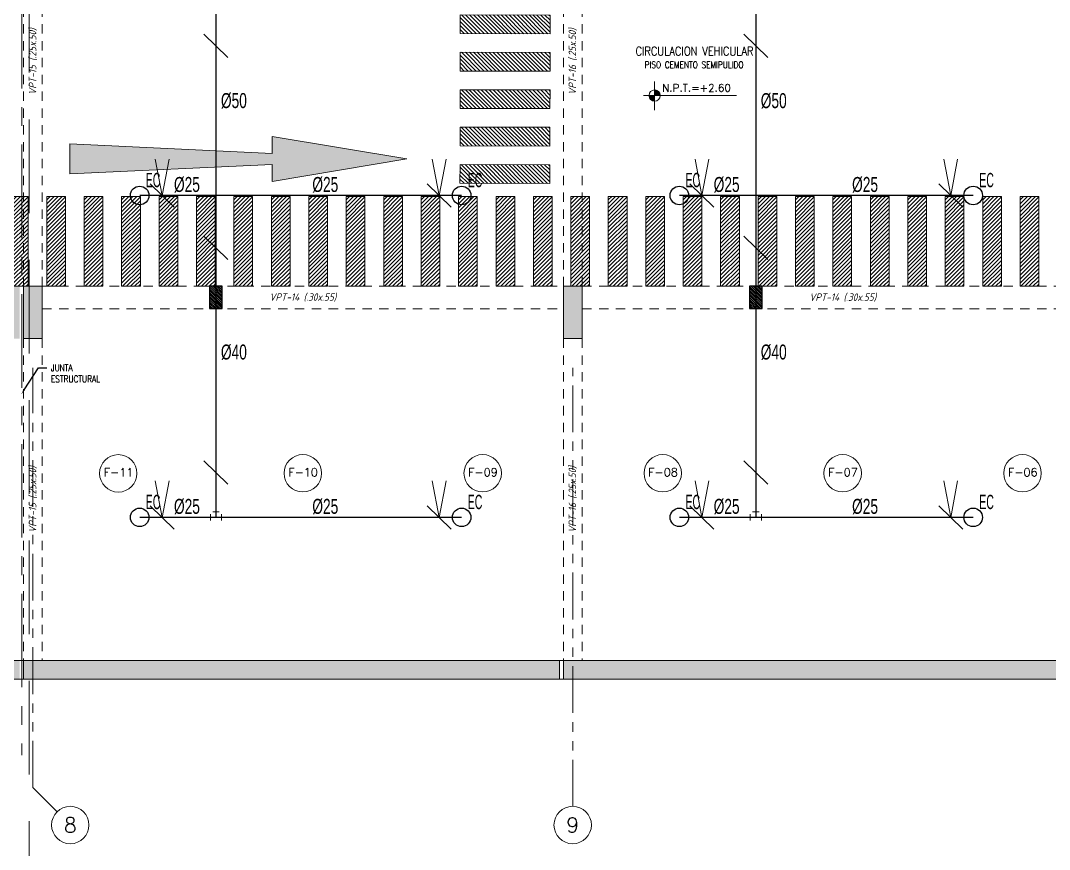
# Model space of a CAD drawing. Header units: millimetres. Extents: x 2085 to 2829, y 1347 to 1643.
# Drawn here: x 2156.79 to 2170.53, y 1520.56 to 1531.64 of the extents above; entities that cross this region are included whole.
import ezdxf
from ezdxf import colors
from ezdxf.entities.mleader import LeaderData, LeaderLine
from ezdxf.enums import TextEntityAlignment as Align
from ezdxf.math import Vec2, Vec3

# ---------------------------------------------------------------- set-up
doc = ezdxf.new("R2010")
doc.units = ezdxf.units.MM
for name, pattern in [('CENTER', [2, 1.25, -0.25, 0.25, -0.25]), ('DASHED2', [0.375, 0.25, -0.125]), ('HIDDEN', [0.375, 0.25, -0.125]), ('HIDDEN2', [0.1875, 0.125, -0.0625]), ('PHANTOM', [2.5, 1.25, -0.25, 0.25, -0.25, 0.25, -0.25]), ('PHANTOM2', [1.25, 0.625, -0.125, 0.125, -0.125, 0.125, -0.125])]:
    doc.linetypes.add(name, pattern=pattern)
doc.layers.get('0').update_dxf_attribs({"color": 251, "lineweight": 9})
for name, color, linetype, lineweight in [('000 SOS 911 - ACCESORIOS ACI', 3, 'Continuous', 20), ('000 SOS 911 ACCESORIOS', 3, 'Continuous', 20), ('000 SOS 911 ROCIADORES', 5, 'Continuous', 25), ('000 SOS 911 TEXTOS ACI', 7, 'Continuous', 9), ('000 SOS 911 TUB. ENTERRADA  ACI', 5, 'DASHED2', 25), ('000 SOS 911 TUBERIA ACI', 3, 'Continuous', 25), ('00_Grupo3S', 7, 'DASHED2', 0), ('A-EJES', 251, 'PHANTOM', 9), ('A-ESTRUCTURA-HATCH', 251, 'Continuous', 13), ('A-ESTRUCTURA-PLACAS', 251, 'Continuous', 13), ('A-ESTRUCTURA-VIGAS', 251, 'HIDDEN2', 13), ('A-MUROS', 251, 'Continuous', 9), ('A-NIVELES-NPT', 251, 'Continuous', 9), ('A-NUMERO ESTAC', 251, 'Continuous', 13), ('A-PROYECCIONES', 251, 'HIDDEN2', 9), ('A-TEXTO-ACABADO PISO', 251, 'Continuous', 13), ('A-TEXTO-AMBIENTES', 251, 'Continuous', 9), ('A-TEXTO-INDICACIONES', 251, 'Continuous', 13), ('CIRCULACION PEATONAL', 251, 'Continuous', 13)]:
    doc.layers.add(name, color=color, linetype=linetype, lineweight=lineweight)
doc.layers.add('A-ETAPAS', color=251, linetype='Continuous', lineweight=9, plot=False)
doc.layers.add('A_50_Vigas Chata', color=251, linetype='HIDDEN', lineweight=13, plot=False)
doc.styles.add('APPIA -TEXTOS-GENERALES', font='isocp.shx', dxfattribs={"oblique": 15})
doc.styles.add('PIPE', font='ARIALN.TTF', dxfattribs={"width": 0.8})
doc.styles.add('R80', font='romans.shx', dxfattribs={"width": 0.8, "oblique": 15, "height": 0.1})
doc.styles.add('ROMANS', font='romans.shx', dxfattribs={"width": 0.8})
doc.styles.add('TXT_COTAS', font='romans.shx', dxfattribs={"width": 0.8})

# ---------------------------------------------------------------- blocks, each defined once
blk = doc.blocks.new('002')
at = {"layer": '000 SOS 911 ROCIADORES'}
blk.add_circle((2884.506, 1470.177, 0), 0.0952, dxfattribs=at)
at = {"layer": '000 SOS 911 ROCIADORES', "color": 5, "style": 'PIPE', "width": 0.641273}
blk.add_text('EC', height=0.1469, dxfattribs=at).set_placement((2884.569, 1470.262, 0), (2884.719, 1470.262, 0), align=Align.FIT)
blk = doc.blocks.new('003')
at = {"layer": '000 SOS 911 ROCIADORES', "xscale": 1.3, "yscale": 1.3, "zscale": 1.3}
blk.add_blockref('002', (-841.839, -416.766, 0), dxfattribs=at)
blk = doc.blocks.new('007')
at = {"layer": '000 SOS 911 - ACCESORIOS ACI'}
for q in [(26830.838, -4054.765, 0), (26831.022, -4054.765, 0)]:
    blk.add_line((26830.93, -4055.252, 0), q, dxfattribs=at)
blk = doc.blocks.new('PASE EN VIGA')
at = {"layer": '000 SOS 911 TUB. ENTERRADA  ACI'}
h = blk.add_hatch(dxfattribs=at)
h.set_pattern_fill('ANSI31', color=6, scale=0.0046)
h.paths.add_polyline_path([(2188.783, 1180.57), (2188.783, 1180.71), (2188.533, 1180.71), (2188.533, 1180.57)])
at = {"layer": '000 SOS 911 TUB. ENTERRADA  ACI', "color": 6, "linetype": 'ByBlock'}
blk.add_lwpolyline([(2188.533, 1180.57), (2188.783, 1180.57), (2188.783, 1180.71), (2188.533, 1180.71)], close=True, dxfattribs=at)
blk = doc.blocks.new('ACCS.ELBOW.90')
at = {"layer": '000 SOS 911 - ACCESORIOS ACI', "color": 100}
for p, q in [((0.098, 0.168), (-0.098, 0.168)), ((0.168, -0.098), (0.168, 0.098))]:
    blk.add_line(p, q, dxfattribs=at)
at = {"layer": '000 SOS 911 - ACCESORIOS ACI', "color": 9}
for p in [(0, 0.168), (0.168, 0)]:
    blk.add_line(p, (0, 0), dxfattribs=at)
blk = doc.blocks.new('EST P1')
at = {"layer": 'A-ESTRUCTURA-HATCH'}
h = blk.add_hatch(color=256, dxfattribs=at)
h.dxf.hatch_style = 1
h.paths.add_polyline_path([(28.776, 5.95), (28.776, 5.05), (23.07, 5.05), (23.07, 4.85), (28.926, 4.85), (28.926, 5.75), (32.576, 5.75), (32.576, 4.85), (35.53, 4.85), (35.53, 5.05), (32.726, 5.05), (32.726, 5.95)])
h.paths.add_polyline_path([(43.04, 4.85), (43.04, 5.05), (35.58, 5.05), (35.58, 4.85)])
h.paths.add_polyline_path([(43.09, 5.05), (43.09, 4.85), (47.915, 4.85), (47.915, 5.05)])
h.paths.add_polyline_path([(51.865, 5.05), (51.865, 4.85), (53.376, 4.85), (53.376, 5.05)])
h.paths.add_polyline_path([(72.801, -0.15), (73.001, -0.15, 1), (53.601, -0.15), (53.801, -0.15, -1)])
h.paths.add_polyline_path([(70.351, 0), (70.351, -0.15), (72.749, -0.15), (72.749, 0)], flags=17)
h.paths.add_polyline_path([(69.451, -0.15), (69.451, 0), (66.848, 0, -0.010569), (66.851, -0.15)], flags=17)
h.paths.add_polyline_path([(65.272, 2.496), (65.272, -0.15), (65.422, -0.15), (65.422, 2.378, -0.221666), (66.601, -0.15), (66.801, -0.15, 0.99999), (59.801, -0.15), (60.001, -0.15, -0.61691)], flags=0)
h.paths.add_polyline_path([(71.88, -11.4), (71.88, -11.15), (57.51, -11.15), (57.51, -11.4)])
h.paths.add_polyline_path([(57.46, -11.4), (57.46, -11.15), (43.09, -11.15), (43.09, -11.4)])
h.paths.add_polyline_path([(43.04, -11.4), (43.04, -11.15), (35.58, -11.15), (35.58, -11.4)])
h.paths.add_polyline_path([(23.07, -11.15), (23.07, -11.4), (35.53, -11.4), (35.53, -11.15)])
h.paths.add_polyline_path([(23.02, -11.4), (23.02, -11.15), (12.25, -11.15), (12.25, -11.4)])
h.paths.add_polyline_path([(12.2, -11.4), (12.2, -11.15), (3.65, -11.15), (3.65, -11.4)])
h.paths.add_polyline_path([(3.6, -11.4), (3.6, -11.15), (-3.56, -11.15), (-3.56, -11.4)])
h.paths.add_polyline_path([(-17.98, -11.15), (-17.98, -11.4), (-3.61, -11.4), (-3.61, -11.15)])
h.paths.add_polyline_path([(-18.03, -11.4), (-18.03, -11.15), (-32.4, -11.15), (-32.4, -11.4)])
h.paths.add_polyline_path([(-32.45, -11.4), (-32.45, -11.15), (-46.94, -11.15), (-46.94, -11.4)])
h.paths.add_polyline_path([(-47.24, -11.4), (-46.99, -11.4), (-46.99, -6.15), (-47.24, -6.15)])
h.paths.add_polyline_path([(-46.99, -0.2), (-47.24, -0.2), (-47.24, -6.1), (-46.99, -6.1)])
h.paths.add_polyline_path([(-47.24, 0.15), (-47.24, -0.15), (-44.785, -0.15), (-44.785, 5.05), (-45.035, 5.05), (-45.035, 0.15)])
h.paths.add_polyline_path([(-44.735, 5.05), (-44.735, 4.85), (-32.45, 4.85), (-32.45, 5.05)])
h.paths.add_polyline_path([(-23.224, 4.85), (-23.224, 5.75), (-19.574, 5.75), (-19.574, 4.85), (-18.03, 4.85), (-18.03, 5.05), (-19.424, 5.05), (-19.424, 5.95), (-23.374, 5.95), (-23.374, 5.05), (-32.4, 5.05), (-32.4, 4.85)])
h.paths.add_polyline_path([(-17.98, 5.05), (-17.98, 4.85), (-3.61, 4.85), (-3.61, 5.05)])
h.paths.add_polyline_path([(12.2, 4.85), (12.2, 5.05), (3.825, 5.05), (3.825, 4.85)])
h.paths.add_polyline_path([(12.25, 5.05), (12.25, 4.85), (23.02, 4.85), (23.02, 5.05)])
h = blk.add_hatch(color=256, dxfattribs=at)
h.dxf.hatch_style = 1
h.paths.add_polyline_path([(51.865, 5.05), (47.915, 5.05), (47.915, -0.15), (50.25, -0.15), (50.25, 0), (48.065, 0), (48.065, 2.05), (51.865, 2.05), (51.865, 2.2), (48.065, 2.2), (48.065, 4.85), (51.715, 4.85), (51.715, 3.2), (51.865, 3.2)])
h.paths.add_polyline_path([(1.925, -0.151), (-0.175, -0.151), (-0.175, 4.85), (-3.56, 4.85), (-3.56, 5.05), (3.775, 5.05), (3.775, 1.9), (3.625, 1.9), (3.625, 4.85), (-0.025, 4.85), (-0.025, 2.2), (1.925, 2.2), (1.925, 2.05), (-0.025, 2.05), (-0.025, 0), (1.925, -0.001)])
h.paths.add_polyline_path([(71.63, -6.15), (71.88, -6.15), (71.88, -6.85), (71.63, -6.85)])
h.paths.add_polyline_path([(64.42, -6.15), (64.67, -6.15), (64.67, -6.85), (64.42, -6.85)])
h.paths.add_polyline_path([(57.21, -6.15), (57.46, -6.15), (57.46, -6.85), (57.21, -6.85)])
h.paths.add_polyline_path([(50, -6.15), (50.25, -6.15), (50.25, -6.85), (50, -6.85)])
h.paths.add_polyline_path([(42.79, -6.15), (43.04, -6.15), (43.04, -6.85), (42.79, -6.85)])
h.paths.add_polyline_path([(42.79, 0.55), (43.04, 0.55), (43.04, -0.15), (42.79, -0.15)])
h.paths.add_polyline_path([(35.58, -6.15), (35.83, -6.15), (35.83, -6.85), (35.58, -6.85)])
h.paths.add_polyline_path([(35.58, 0.55), (35.83, 0.55), (35.83, -0.15), (35.58, -0.15)])
h.paths.add_polyline_path([(35.28, -6.15), (35.53, -6.15), (35.53, -6.85), (35.28, -6.85)])
h.paths.add_polyline_path([(35.28, 0.55), (35.53, 0.55), (35.53, -0.15), (35.28, -0.15)])
h.paths.add_polyline_path([(30.28, -6.15), (30.53, -6.15), (30.53, -6.85), (30.28, -6.85)])
h.paths.add_polyline_path([(30.28, 0.55), (30.53, 0.55), (30.53, -0.15), (30.28, -0.15)])
h.paths.add_polyline_path([(23.07, -6.15), (23.32, -6.15), (23.32, -6.85), (23.07, -6.85)])
h.paths.add_polyline_path([(23.07, 0.55), (23.32, 0.55), (23.32, -0.15), (23.07, -0.15)])
h.paths.add_polyline_path([(18.07, -6.15), (18.32, -6.15), (18.32, -6.85), (18.07, -6.85)])
h.paths.add_polyline_path([(18.07, 0.55), (18.32, 0.55), (18.32, -0.15), (18.07, -0.15)])
h.paths.add_polyline_path([(10.86, -6.15), (11.11, -6.15), (11.11, -6.85), (10.86, -6.85)])
h.paths.add_polyline_path([(10.86, 0.55), (11.11, 0.55), (11.11, -0.15), (10.86, -0.15)])
h.paths.add_polyline_path([(3.65, -6.15), (3.9, -6.15), (3.9, -6.85), (3.65, -6.85)])
h.paths.add_polyline_path([(3.625, 0.55), (3.9, 0.55), (3.9, -0.15), (3.625, -0.15)])
h.paths.add_polyline_path([(-3.56, -6.15), (-3.31, -6.15), (-3.31, -6.85), (-3.56, -6.85)])
h.paths.add_polyline_path([(-3.56, 0.55), (-3.31, 0.55), (-3.31, -0.15), (-3.56, -0.15)])
h.paths.add_polyline_path([(-3.86, -6.15), (-3.61, -6.15), (-3.61, -6.85), (-3.86, -6.85)])
h.paths.add_polyline_path([(-3.86, 0.55), (-3.61, 0.55), (-3.61, -0.15), (-3.86, -0.15)])
h.paths.add_polyline_path([(-11.07, -6.15), (-10.82, -6.15), (-10.82, -6.85), (-11.07, -6.85)])
h.paths.add_polyline_path([(-11.07, 0.55), (-10.82, 0.55), (-10.82, -0.15), (-11.07, -0.15)])
h.paths.add_polyline_path([(-18.28, -6.15), (-18.03, -6.15), (-18.03, -6.85), (-18.28, -6.85)])
h.paths.add_polyline_path([(-18.28, 0.55), (-18.03, 0.55), (-18.03, -0.15), (-18.28, -0.15)])
h.paths.add_polyline_path([(-25.49, -6.15), (-25.24, -6.15), (-25.24, -6.85), (-25.49, -6.85)])
h.paths.add_polyline_path([(-25.49, 0.55), (-25.24, 0.55), (-25.24, -0.15), (-25.49, -0.15)])
h.paths.add_polyline_path([(-32.7, -6.15), (-32.45, -6.15), (-32.45, -6.85), (-32.7, -6.85)])
h.paths.add_polyline_path([(-32.7, 0.55), (-32.45, 0.55), (-32.45, -0.15), (-32.7, -0.15)])
h.paths.add_polyline_path([(-39.91, -6.15), (-39.66, -6.15), (-39.66, -6.85), (-39.91, -6.85)])
h.paths.add_polyline_path([(-39.91, 0.55), (-39.66, 0.55), (-39.66, -0.15), (-39.91, -0.15)])
at = {"layer": 'A-ESTRUCTURA-PLACAS'}
for points in [[(-3.56, -6.15), (-3.31, -6.15), (-3.31, -6.85), (-3.56, -6.85)], [(3.65, -6.15), (3.9, -6.15), (3.9, -6.85), (3.65, -6.85)]]:
    blk.add_lwpolyline(points, close=True, dxfattribs=at)
for points in [[(3.6, -11.15), (3.6, -11.4), (-3.56, -11.4), (-3.56, -11.15), (3.6, -11.15)], [(3.65, -11.15), (12.2, -11.15), (12.2, -11.4), (3.65, -11.4), (3.65, -11.15)]]:
    blk.add_lwpolyline(points, dxfattribs=at)
at = {"layer": 'A-ESTRUCTURA-VIGAS'}
for points in [[(-3.56, -6.15), (-3.56, -0.15)], [(-3.31, -6.15), (-3.31, -0.15)], [(3.65, -6.15), (3.65, -0.15)], [(3.9, -6.15), (3.9, -0.15)], [(-3.31, -6.15), (3.65, -6.15)], [(3.901, -6.151), (10.86, -6.151)], [(-3.31, -6.45), (3.65, -6.45)], [(3.901, -6.451), (10.86, -6.451)], [(-3.56, -6.85), (-3.56, -11.15)], [(-3.31, -6.85), (-3.31, -11.15)], [(3.65, -6.85), (3.65, -11.15)], [(3.9, -6.85), (3.9, -11.15)]]:
    blk.add_lwpolyline(points, dxfattribs=at)
at = {"layer": 'A_50_Vigas Chata', "char_height": 0.1, "attachment_point": 5, "rotation": 90, "style": 'APPIA -TEXTOS-GENERALES'}
for s, insert in [('VPT-15 (.25x.50)', (-3.435, -3.15)), ('VPT-16 (.25x.50)', (3.775, -3.15)), ('VPT-15 (.25x.50)', (-3.435, -9)), ('VPT-16 (.25x.50)', (3.775, -9))]:
    blk.add_mtext(s, dxfattribs=dict(at, insert=insert))
at = {"layer": 'A_50_Vigas Chata', "char_height": 0.1, "attachment_point": 5, "style": 'APPIA -TEXTOS-GENERALES'}
for insert in [(0.17, -6.3), (7.381, -6.301)]:
    blk.add_mtext('VPT-14 (.30x.55)', dxfattribs=dict(at, insert=insert))
blk = doc.blocks.new('*U225')
at = {"layer": 'CIRCULACION PEATONAL'}
h = blk.add_hatch(dxfattribs=at)
h.set_pattern_fill('ANSI31', color=256, scale=0.3)
h.set_pattern_definition([(45, (60.250368, 0), (-0.0265165, 0.0265165), [])])
h.paths.add_polyline_path([(60.547, 0.228), (60.297, 0.228), (60.297, -0.972), (60.547, -0.972)])
h = blk.add_hatch(dxfattribs=at)
h.set_pattern_fill('ANSI31', color=256, scale=0.3)
h.set_pattern_definition([(45, (60.750368, 0), (-0.0265165, 0.0265165), [])])
h.paths.add_polyline_path([(61.047, 0.228), (60.797, 0.228), (60.797, -0.972), (61.047, -0.972)])
h = blk.add_hatch(dxfattribs=at)
h.set_pattern_fill('ANSI31', color=256, scale=0.3)
h.set_pattern_definition([(45, (61.250368, 0), (-0.0265165, 0.0265165), [])])
h.paths.add_polyline_path([(61.547, 0.228), (61.297, 0.228), (61.297, -0.972), (61.547, -0.972)])
h = blk.add_hatch(dxfattribs=at)
h.set_pattern_fill('ANSI31', color=256, scale=0.3)
h.set_pattern_definition([(45, (61.750368, 0), (-0.0265165, 0.0265165), [])])
h.paths.add_polyline_path([(62.047, 0.228), (61.797, 0.228), (61.797, -0.972), (62.047, -0.972)])
h = blk.add_hatch(dxfattribs=at)
h.set_pattern_fill('ANSI31', color=256, scale=0.3)
h.set_pattern_definition([(45, (62.250368, 0), (-0.0265165, 0.0265165), [])])
h.paths.add_polyline_path([(62.547, 0.228), (62.297, 0.228), (62.297, -0.972), (62.547, -0.972)])
h = blk.add_hatch(dxfattribs=at)
h.set_pattern_fill('ANSI31', color=256, scale=0.3)
h.set_pattern_definition([(45, (62.750368, 0), (-0.0265165, 0.0265165), [])])
h.paths.add_polyline_path([(63.047, 0.228), (62.797, 0.228), (62.797, -0.972), (63.047, -0.972)])
h = blk.add_hatch(dxfattribs=at)
h.set_pattern_fill('ANSI31', color=256, scale=0.3)
h.set_pattern_definition([(45, (63.250368, 0), (-0.0265165, 0.0265165), [])])
h.paths.add_polyline_path([(63.547, 0.228), (63.297, 0.228), (63.297, -0.972), (63.547, -0.972)])
h = blk.add_hatch(dxfattribs=at)
h.set_pattern_fill('ANSI31', color=256, scale=0.3)
h.set_pattern_definition([(45, (63.750368, 0), (-0.0265165, 0.0265165), [])])
h.paths.add_polyline_path([(64.047, 0.228), (63.797, 0.228), (63.797, -0.972), (64.047, -0.972)])
h = blk.add_hatch(dxfattribs=at)
h.set_pattern_fill('ANSI31', color=256, scale=0.3)
h.set_pattern_definition([(45, (64.250368, 0), (-0.0265165, 0.0265165), [])])
h.paths.add_polyline_path([(64.547, 0.228), (64.297, 0.228), (64.297, -0.972), (64.547, -0.972)])
h = blk.add_hatch(dxfattribs=at)
h.set_pattern_fill('ANSI31', color=256, scale=0.3)
h.set_pattern_definition([(45, (64.750368, 0), (-0.0265165, 0.0265165), [])])
h.paths.add_polyline_path([(65.047, 0.228), (64.797, 0.228), (64.797, -0.972), (65.047, -0.972)])
h = blk.add_hatch(dxfattribs=at)
h.set_pattern_fill('ANSI31', color=256, scale=0.3)
h.set_pattern_definition([(45, (65.250368, 0), (-0.0265165, 0.0265165), [])])
h.paths.add_polyline_path([(65.547, 0.228), (65.297, 0.228), (65.297, -0.972), (65.547, -0.972)])
h = blk.add_hatch(dxfattribs=at)
h.set_pattern_fill('ANSI31', color=256, scale=0.3)
h.set_pattern_definition([(45, (65.750368, 0), (-0.0265165, 0.0265165), [])])
h.paths.add_polyline_path([(66.047, 0.228), (65.797, 0.228), (65.797, -0.972), (66.047, -0.972)])
h = blk.add_hatch(dxfattribs=at)
h.set_pattern_fill('ANSI31', color=256, scale=0.3)
h.set_pattern_definition([(45, (66.250368, 0), (-0.0265165, 0.0265165), [])])
h.paths.add_polyline_path([(66.547, 0.228), (66.297, 0.228), (66.297, -0.972), (66.547, -0.972)])
h = blk.add_hatch(dxfattribs=at)
h.set_pattern_fill('ANSI31', color=256, scale=0.3)
h.set_pattern_definition([(45, (66.750368, 0), (-0.0265165, 0.0265165), [])])
h.paths.add_polyline_path([(67.047, 0.228), (66.797, 0.228), (66.797, -0.972), (67.047, -0.972)])
h = blk.add_hatch(dxfattribs=at)
h.set_pattern_fill('ANSI31', color=256, scale=0.3)
h.set_pattern_definition([(45, (67.250368, 0), (-0.0265165, 0.0265165), [])])
h.paths.add_polyline_path([(67.547, 0.228), (67.297, 0.228), (67.297, -0.972), (67.547, -0.972)])
h = blk.add_hatch(dxfattribs=at)
h.set_pattern_fill('ANSI31', color=256, scale=0.3)
h.set_pattern_definition([(45, (67.750368, 0), (-0.0265165, 0.0265165), [])])
h.paths.add_polyline_path([(68.047, 0.228), (67.797, 0.228), (67.797, -0.972), (68.047, -0.972)])
h = blk.add_hatch(dxfattribs=at)
h.set_pattern_fill('ANSI31', color=256, scale=0.3)
h.set_pattern_definition([(45, (68.250368, 0), (-0.0265165, 0.0265165), [])])
h.paths.add_polyline_path([(68.547, 0.228), (68.297, 0.228), (68.297, -0.972), (68.547, -0.972)])
h = blk.add_hatch(dxfattribs=at)
h.set_pattern_fill('ANSI31', color=256, scale=0.3)
h.set_pattern_definition([(45, (68.750368, 0), (-0.0265165, 0.0265165), [])])
h.paths.add_polyline_path([(69.047, 0.228), (68.797, 0.228), (68.797, -0.972), (69.047, -0.972)])
h = blk.add_hatch(dxfattribs=at)
h.set_pattern_fill('ANSI31', color=256, scale=0.3)
h.set_pattern_definition([(45, (69.250368, 0), (-0.0265165, 0.0265165), [])])
h.paths.add_polyline_path([(69.547, 0.228), (69.297, 0.228), (69.297, -0.972), (69.547, -0.972)])
h = blk.add_hatch(dxfattribs=at)
h.set_pattern_fill('ANSI31', color=256, scale=0.3)
h.set_pattern_definition([(45, (69.750368, 0), (-0.0265165, 0.0265165), [])])
h.paths.add_polyline_path([(70.047, 0.228), (69.797, 0.228), (69.797, -0.972), (70.047, -0.972)])
h = blk.add_hatch(dxfattribs=at)
h.set_pattern_fill('ANSI31', color=256, scale=0.3)
h.set_pattern_definition([(45, (70.250368, 0), (-0.0265165, 0.0265165), [])])
h.paths.add_polyline_path([(70.547, 0.228), (70.297, 0.228), (70.297, -0.972), (70.547, -0.972)])
h = blk.add_hatch(dxfattribs=at)
h.set_pattern_fill('ANSI31', color=256, scale=0.3)
h.set_pattern_definition([(45, (70.750368, 0), (-0.0265165, 0.0265165), [])])
h.paths.add_polyline_path([(71.047, 0.228), (70.797, 0.228), (70.797, -0.972), (71.047, -0.972)])
h = blk.add_hatch(dxfattribs=at)
h.set_pattern_fill('ANSI31', color=256, scale=0.3)
h.set_pattern_definition([(45, (71.250368, 0), (-0.0265165, 0.0265165), [])])
h.paths.add_polyline_path([(71.547, 0.228), (71.297, 0.228), (71.297, -0.972), (71.547, -0.972)])
h = blk.add_hatch(dxfattribs=at)
h.set_pattern_fill('ANSI31', color=256, scale=0.3)
h.set_pattern_definition([(45, (71.750368, 0), (-0.0265165, 0.0265165), [])])
h.paths.add_polyline_path([(72.047, 0.228), (71.797, 0.228), (71.797, -0.972), (72.047, -0.972)])
h = blk.add_hatch(dxfattribs=at)
h.set_pattern_fill('ANSI31', color=256, scale=0.3)
h.set_pattern_definition([(45, (72.250368, 0), (-0.0265165, 0.0265165), [])])
h.paths.add_polyline_path([(72.547, 0.228), (72.297, 0.228), (72.297, -0.972), (72.547, -0.972)])
h = blk.add_hatch(dxfattribs=at)
h.set_pattern_fill('ANSI31', color=256, scale=0.3)
h.set_pattern_definition([(45, (72.750368, 0), (-0.0265165, 0.0265165), [])])
h.paths.add_polyline_path([(73.047, 0.228), (72.797, 0.228), (72.797, -0.972), (73.047, -0.972)])
h = blk.add_hatch(dxfattribs=at)
h.set_pattern_fill('ANSI31', color=256, scale=0.3)
h.set_pattern_definition([(45, (73.250368, 0), (-0.0265165, 0.0265165), [])])
h.paths.add_polyline_path([(73.547, 0.228), (73.297, 0.228), (73.297, -0.972), (73.547, -0.972)])
h = blk.add_hatch(dxfattribs=at)
h.set_pattern_fill('ANSI31', color=256, scale=0.3)
h.set_pattern_definition([(45, (73.750368, 0), (-0.0265165, 0.0265165), [])])
h.paths.add_polyline_path([(74.047, 0.228), (73.797, 0.228), (73.797, -0.972), (74.047, -0.972)])
for points in [[(60.297, -0.972), (60.547, -0.972), (60.547, 0.228), (60.297, 0.228)], [(60.797, -0.972), (61.047, -0.972), (61.047, 0.228), (60.797, 0.228)], [(61.297, -0.972), (61.547, -0.972), (61.547, 0.228), (61.297, 0.228)], [(61.797, -0.972), (62.047, -0.972), (62.047, 0.228), (61.797, 0.228)], [(62.297, -0.972), (62.547, -0.972), (62.547, 0.228), (62.297, 0.228)], [(62.797, -0.972), (63.047, -0.972), (63.047, 0.228), (62.797, 0.228)], [(63.297, -0.972), (63.547, -0.972), (63.547, 0.228), (63.297, 0.228)], [(63.797, -0.972), (64.047, -0.972), (64.047, 0.228), (63.797, 0.228)], [(64.297, -0.972), (64.547, -0.972), (64.547, 0.228), (64.297, 0.228)], [(64.797, -0.972), (65.047, -0.972), (65.047, 0.228), (64.797, 0.228)], [(65.297, -0.972), (65.547, -0.972), (65.547, 0.228), (65.297, 0.228)], [(65.797, -0.972), (66.047, -0.972), (66.047, 0.228), (65.797, 0.228)], [(66.297, -0.972), (66.547, -0.972), (66.547, 0.228), (66.297, 0.228)], [(66.797, -0.972), (67.047, -0.972), (67.047, 0.228), (66.797, 0.228)], [(67.297, -0.972), (67.547, -0.972), (67.547, 0.228), (67.297, 0.228)], [(67.797, -0.972), (68.047, -0.972), (68.047, 0.228), (67.797, 0.228)], [(68.297, -0.972), (68.547, -0.972), (68.547, 0.228), (68.297, 0.228)], [(68.797, -0.972), (69.047, -0.972), (69.047, 0.228), (68.797, 0.228)], [(69.297, -0.972), (69.547, -0.972), (69.547, 0.228), (69.297, 0.228)], [(69.797, -0.972), (70.047, -0.972), (70.047, 0.228), (69.797, 0.228)], [(70.297, -0.972), (70.547, -0.972), (70.547, 0.228), (70.297, 0.228)], [(70.797, -0.972), (71.047, -0.972), (71.047, 0.228), (70.797, 0.228)], [(71.297, -0.972), (71.547, -0.972), (71.547, 0.228), (71.297, 0.228)], [(71.797, -0.972), (72.047, -0.972), (72.047, 0.228), (71.797, 0.228)], [(72.297, -0.972), (72.547, -0.972), (72.547, 0.228), (72.297, 0.228)], [(72.797, -0.972), (73.047, -0.972), (73.047, 0.228), (72.797, 0.228)], [(73.297, -0.972), (73.547, -0.972), (73.547, 0.228), (73.297, 0.228)], [(73.797, -0.972), (74.047, -0.972), (74.047, 0.228), (73.797, 0.228)]]:
    blk.add_lwpolyline(points, close=True, dxfattribs=at)
blk = doc.blocks.new('EJES 1P')
at = {"layer": 'A-EJES', "linetype": 'PHANTOM2'}
blk.add_line((41.898, -18.221), (41.574, -17.898), dxfattribs=at)
for points in [[(41.574, -17.898), (41.574, -12.292)], [(48.784, -18.151), (48.784, -12.292)]]:
    blk.add_lwpolyline(points, dxfattribs=at)
at = {"layer": 'A-EJES', "linetype": 'Continuous'}
for centre in [(42.074, -18.398), (48.784, -18.398)]:
    blk.add_circle(centre, 0.25, dxfattribs=at)
at = {"layer": 'A-EJES', "linetype": 'Continuous', "style": 'ROMANS'}
for s, p in [('8', (42.074, -18.398)), ('9', (48.784, -18.398))]:
    blk.add_text(s, height=0.2, dxfattribs=at).set_placement(p, align=Align.MIDDLE_CENTER)
blk = doc.blocks.new('*U227')
at = {"layer": 'CIRCULACION PEATONAL'}
h = blk.add_hatch(dxfattribs=at)
h.set_pattern_fill('ANSI31', color=256, scale=0.3)
h.set_pattern_definition([(45, (114.11085, 0), (-0.0265165, 0.0265165), [])])
h.paths.add_polyline_path([(114.408, 0.228), (114.158, 0.228), (114.158, -0.972), (114.408, -0.972)])
h = blk.add_hatch(dxfattribs=at)
h.set_pattern_fill('ANSI31', color=256, scale=0.3)
h.set_pattern_definition([(45, (114.61085, 0), (-0.0265165, 0.0265165), [])])
h.paths.add_polyline_path([(114.908, 0.228), (114.658, 0.228), (114.658, -0.972), (114.908, -0.972)])
h = blk.add_hatch(dxfattribs=at)
h.set_pattern_fill('ANSI31', color=256, scale=0.3)
h.set_pattern_definition([(45, (115.11085, 0), (-0.0265165, 0.0265165), [])])
h.paths.add_polyline_path([(115.408, 0.228), (115.158, 0.228), (115.158, -0.972), (115.408, -0.972)])
h = blk.add_hatch(dxfattribs=at)
h.set_pattern_fill('ANSI31', color=256, scale=0.3)
h.set_pattern_definition([(45, (115.61085, 0), (-0.0265165, 0.0265165), [])])
h.paths.add_polyline_path([(115.908, 0.228), (115.658, 0.228), (115.658, -0.972), (115.908, -0.972)])
h = blk.add_hatch(dxfattribs=at)
h.set_pattern_fill('ANSI31', color=256, scale=0.3)
h.set_pattern_definition([(45, (116.11085, 0), (-0.0265165, 0.0265165), [])])
h.paths.add_polyline_path([(116.408, 0.228), (116.158, 0.228), (116.158, -0.972), (116.408, -0.972)])
h = blk.add_hatch(dxfattribs=at)
h.set_pattern_fill('ANSI31', color=256, scale=0.3)
h.set_pattern_definition([(45, (116.61085, 0), (-0.0265165, 0.0265165), [])])
h.paths.add_polyline_path([(116.908, 0.228), (116.658, 0.228), (116.658, -0.972), (116.908, -0.972)])
h = blk.add_hatch(dxfattribs=at)
h.set_pattern_fill('ANSI31', color=256, scale=0.3)
h.set_pattern_definition([(45, (117.11085, 0), (-0.0265165, 0.0265165), [])])
h.paths.add_polyline_path([(117.408, 0.228), (117.158, 0.228), (117.158, -0.972), (117.408, -0.972)])
for points in [[(114.158, -0.972), (114.408, -0.972), (114.408, 0.228), (114.158, 0.228)], [(114.658, -0.972), (114.908, -0.972), (114.908, 0.228), (114.658, 0.228)], [(115.158, -0.972), (115.408, -0.972), (115.408, 0.228), (115.158, 0.228)], [(115.658, -0.972), (115.908, -0.972), (115.908, 0.228), (115.658, 0.228)], [(116.158, -0.972), (116.408, -0.972), (116.408, 0.228), (116.158, 0.228)], [(116.658, -0.972), (116.908, -0.972), (116.908, 0.228), (116.658, 0.228)], [(117.158, -0.972), (117.408, -0.972), (117.408, 0.228), (117.158, 0.228)]]:
    blk.add_lwpolyline(points, close=True, dxfattribs=at)
blk = doc.blocks.new('PO_GUARDIA CIVIL ESQ FAISANES_PLANTAS_Sotanos_REVA_2022.01.24 - copia$0$XREF_SOTANOS - ETAPA 1-2020.06.26$0$frr')
at = {"transparency": 33554687}
blk.add_hatch(color=8, dxfattribs=at).paths.add_polyline_path([(0.002, -0.011), (-0.002, -0.011), (-0.3, -1.8), (-0.075, -1.8), (-0.2, -4.5), (0.2, -4.5), (0.075, -1.8), (0.3, -1.8)])
at = {"color": 7}
blk.add_lwpolyline([(-0.2, -4.5), (0.2, -4.5), (0.075, -1.8), (0.3, -1.8), (0, 0), (-0.3, -1.8), (-0.075, -1.8)], close=True, dxfattribs=at)
blk = doc.blocks.new('SIM NIVEL PLANTA')
at = {"linetype": 'Continuous'}
h = blk.add_hatch(dxfattribs=at)
h.set_pattern_fill('_USER', color=256, scale=0.099996, angle=45, style=0, pattern_type=0)
h.set_pattern_definition([(45, (35396.10581, 26516.4892), (-0.0707080889, 0.0707080889), [])])
h.paths.add_polyline_path([(-17.03, 0), (-15.53, 0, 0.409209), (-17.03, 1.47)])
h.paths.add_polyline_path([(-18.53, 0, 0.419236), (-17.03, -1.53), (-17.03, 0)])
for p, q in [((-17.03, -3.97), (-17.03, 3.72)), ((4.81, 0), (-20, 0))]:
    blk.add_line(p, q)
blk.add_circle((-17.03, -0.03), 1.5, dxfattribs=at)
at = {"style": 'R80'}
blk.add_attdef('N.P.T.+0.00', text='', height=2.03, dxfattribs=at).set_placement((-5.83, 2.01), align=Align.MIDDLE_CENTER)
blk = doc.blocks.new('EJE')
at = {"linetype": 'Continuous'}
blk.add_circle((0, 0), 0.5, dxfattribs=at)
at = {"layer": 'A-TEXTO-INDICACIONES', "style": 'ROMANS'}
blk.add_attdef('EJE', text='', height=0.22, rotation=0, dxfattribs=at).set_placement((0.007, 0.028), align=Align.MIDDLE_CENTER)

msp = doc.modelspace()

# ---------------------------------------------------------------- linework, layer by layer
at = {"layer": '000 SOS 911 - ACCESORIOS ACI'}
for p, q in [((2159.561, 1531.145), (2159.24, 1531.456)), ((2166.771, 1531.144), (2166.45, 1531.455)), ((2158.842, 1529.144), (2158.522, 1529.455)), ((2162.542, 1529.144), (2162.222, 1529.455)), ((2166.051, 1529.144), (2165.73, 1529.455)), ((2169.374, 1529.144), (2169.054, 1529.455)), ((2159.561, 1528.445), (2159.24, 1528.756)), ((2166.771, 1528.444), (2166.45, 1528.755)), ((2159.561, 1525.445), (2159.24, 1525.756)), ((2166.771, 1525.444), (2166.45, 1525.755)), ((2158.842, 1524.844), (2158.522, 1525.155)), ((2162.542, 1524.844), (2162.222, 1525.155)), ((2166.051, 1524.844), (2165.73, 1525.155)), ((2169.374, 1524.844), (2169.054, 1525.155))]:
    msp.add_line(p, q, dxfattribs=at)
at = {"layer": '000 SOS 911 TUBERIA ACI'}
for points in [[(2159.401, 1537.149), (2159.401, 1524.999)], [(2166.611, 1537.149), (2166.611, 1524.999)], [(2162.682, 1529.299), (2158.382, 1529.299)], [(2169.514, 1529.299), (2165.591, 1529.299)], [(2162.682, 1524.999), (2158.382, 1524.999)], [(2169.514, 1524.999), (2165.591, 1524.999)]]:
    msp.add_lwpolyline(points, dxfattribs=at)
at = {"layer": '00_Grupo3S', "color": 2, "ltscale": 5}
msp.add_lwpolyline([(2156.906, 1643.032), (2183.584, 1643.032), (2183.584, 1347.191), (2156.906, 1347.191)], close=True, dxfattribs=at)
at = {"layer": 'A-ETAPAS', "color": 4, "linetype": 'CENTER'}
msp.add_line((2156.806, 1543.98), (2156.806, 1521.825), dxfattribs=at)
at = {"layer": 'A-ETAPAS', "linetype": 'CENTER'}
msp.add_line((2156.806, 1543.98), (2156.806, 1521.825), dxfattribs=at)
at = {"layer": 'A-MUROS'}
for p, q in [((2232.271, 1523.088), (2113.401, 1523.088)), ((2113.151, 1522.838), (2232.271, 1522.838))]:
    msp.add_line(p, q, dxfattribs=at)
for points in [[(2156.831, 1528.088), (2157.081, 1528.088), (2157.081, 1527.388), (2156.831, 1527.388)], [(2164.041, 1528.088), (2164.291, 1528.088), (2164.291, 1527.388), (2164.041, 1527.388)]]:
    msp.add_lwpolyline(points, close=True, dxfattribs=at)

# ---------------------------------------------------------------- block references
msp.add_blockref('EST P1', (2160.391, 1534.238))
for name, p, rotation in [('*U227', (2163.853, 1646.869), 269.8920787475916), ('*U225', (2230.688, 1528.315), 180)]:
    msp.add_blockref(name, p, dxfattribs=dict(rotation=rotation))
at = {"transparency": 33554483, "rotation": 270}
msp.add_blockref('PO_GUARDIA CIVIL ESQ FAISANES_PLANTAS_Sotanos_REVA_2022.01.24 - copia$0$XREF_SOTANOS - ETAPA 1-2020.06.26$0$frr', (2161.951, 1529.788), dxfattribs=at)
msp.add_blockref('PO_GUARDIA CIVIL ESQ FAISANES_PLANTAS_Sotanos_REVA_2022.01.24 - copia$0$XREF_SOTANOS - ETAPA 1-2020.06.26$0$frr', (2161.951, 1529.788), dxfattribs=at)
at = {"layer": '000 SOS 911 - ACCESORIOS ACI'}
for p, xscale, yscale, zscale, rotation in [((2159.401, 1525), -0.4394526855468783, 0.4394526855468736, 0.4394526855468736, 359.9974143215402), ((2159.401, 1525), 0.4394526855468784, 0.4394526855468784, 0.4394526855468784, 0.002585678459824784), ((2166.611, 1524.999), -0.4394526855468783, 0.4394526855468736, 0.4394526855468736, 359.9974143215402), ((2166.611, 1524.999), 0.4394526855468784, 0.4394526855468784, 0.4394526855468784, 0.002585678459824784)]:
    msp.add_blockref('ACCS.ELBOW.90', p, dxfattribs=dict(at, xscale=xscale, yscale=yscale, zscale=zscale, rotation=rotation))
at = {"layer": '000 SOS 911 ACCESORIOS'}
for p in [(-24672.248, 5584.552, 0), (-24668.548, 5584.552, 0), (-24665.039, 5584.552, 0), (-24661.716, 5584.552, 0), (-24672.248, 5580.252, 0), (-24668.548, 5580.252, 0), (-24665.039, 5580.252, 0), (-24661.716, 5580.252, 0)]:
    msp.add_blockref('007', p, dxfattribs=at)
at = {"layer": '000 SOS 911 ROCIADORES'}
for p in [(-749.637, 34.836), (-745.337, 34.836), (-742.429, 34.836), (-738.505, 34.836), (-749.637, 30.536), (-745.337, 30.536), (-742.429, 30.536), (-738.505, 30.536)]:
    msp.add_blockref('003', p, dxfattribs=at)
at = {"layer": '000 SOS 911 TUB. ENTERRADA  ACI', "xscale": 1.200647668218153, "yscale": 1.200647668218153, "zscale": 1.200647668218153, "rotation": 90}
for p in [(3576.933, -1099.869), (3584.143, -1099.869)]:
    msp.add_blockref('PASE EN VIGA', p, dxfattribs=at)
at = {"layer": 'A-NIVELES-NPT', "xscale": 0.05, "yscale": 0.05, "zscale": 0.05}
msp.add_blockref('SIM NIVEL PLANTA', (2166.111, 1530.637), dxfattribs=at).add_auto_attribs({'N.P.T.+0.00': 'N.P.T.=+2.60'})
at = {"layer": 'A-NUMERO ESTAC', "xscale": 0.5, "yscale": 0.5, "zscale": 0.5}
for p, values in [((2158.096, 1525.588), {'EJE': 'F-11'}), ((2160.561, 1525.589), {'EJE': 'F-10'}), ((2162.963, 1525.589), {'EJE': 'F-09'}), ((2165.368, 1525.589), {'EJE': 'F-08'}), ((2167.771, 1525.589), {'EJE': 'F-07'}), ((2170.173, 1525.589), {'EJE': 'F-06'})]:
    msp.add_blockref('EJE', p, dxfattribs=at).add_auto_attribs(values)
at = {"layer": 'A-PROYECCIONES'}
msp.add_blockref('EJES 1P', (2115.381, 1539.288), dxfattribs=at)

# ---------------------------------------------------------------- texts
at = {"layer": '000 SOS 911 TEXTOS ACI', "char_height": 0.2, "attachment_point": 1, "style": 'PIPE'}
for s, insert in [('%%C50', (2159.467, 1530.668, 0)), ('%%C50', (2166.677, 1530.667, 0)), ('%%C25', (2158.84, 1529.547, 0)), ('%%C25', (2160.688, 1529.547, 0)), ('%%C25', (2166.048, 1529.547, 0)), ('%%C25', (2167.897, 1529.547, 0)), ('%%C40', (2159.467, 1527.309, 0)), ('%%C40', (2166.677, 1527.309, 0)), ('%%C25', (2158.84, 1525.247, 0)), ('%%C25', (2160.688, 1525.247, 0)), ('%%C25', (2166.048, 1525.247, 0)), ('%%C25', (2167.897, 1525.247, 0))]:
    msp.add_mtext_dynamic_manual_height_columns(s, width=0.551, gutter_width=1.915, heights=[0.0124], dxfattribs=dict(at, insert=insert))
at = {"layer": 'A-TEXTO-ACABADO PISO', "insert": (2165.787, 1531.091), "char_height": 0.09, "attachment_point": 2, "style": 'ROMANS'}
msp.add_mtext_dynamic_manual_height_columns('PISO CEMENTO SEMIPULIDO', width=1.58631, gutter_width=12.5, heights=[0], dxfattribs=at)
at = {"layer": 'A-TEXTO-AMBIENTES', "insert": (2165.792, 1531.228, 0), "char_height": 0.12, "width": 2.55621, "attachment_point": 5, "style": 'ROMANS'}
msp.add_mtext('CIRCULACION VEHICULAR', dxfattribs=at)

# ---------------------------------------------------------------- leaders
at = {"layer": 'A-TEXTO-INDICACIONES'}
ml = msp.add_multileader_mtext('Standard', dxfattribs=at)
ml.set_content('\\pxsm1,ql,t16;JUNTA ESTRUCTURAL', color=256, style='TXT_COTAS')
ml.set_leader_properties(color=7)
ml.build(insert=Vec2(0, 0))
ml.multileader.update_dxf_attribs({"dogleg_length": 0.11, "arrow_head_size": 0.07})
ctx = ml.context
ctx.base_point, ctx.char_height, ctx.arrow_head_size, ctx.landing_gap_size, ctx.plane_origin = Vec3(2157.142, 1526.999), 0.09, 0.07, 0.05, Vec3(2156.879, 1526.559)
ctx.text_align_type = 2
notes = []
notes.append((ctx, [(0, (1, 1, 0), (2157.032, 1526.999), (1, 0), 0.11, [(0, [(2156.802, 1526.647)], 0, [])])]))
ctx.mtext.insert, ctx.mtext.width, ctx.mtext.defined_height, ctx.mtext.alignment, ctx.mtext.flow_direction = Vec3(2157.905, 1527.044), 0.70899, 0.437, 3, 5
for ctx, leaders in notes:
    for number, flags, end, landing, length, lines in leaders:
        leader = LeaderData()
        leader.index, (leader.has_last_leader_line, leader.has_dogleg_vector, leader.attachment_direction) = number, flags
        leader.last_leader_point, leader.dogleg_vector, leader.dogleg_length = Vec3(end), Vec3(landing), length
        for number, points, colour, breaks in lines:
            line = LeaderLine()
            line.index, line.vertices, line.color, line.breaks = number, Vec3.list(points), colors.encode_raw_color(colour), breaks
            leader.lines.append(line)
        ctx.leaders.append(leader)

doc.saveas('drawing.dxf')
